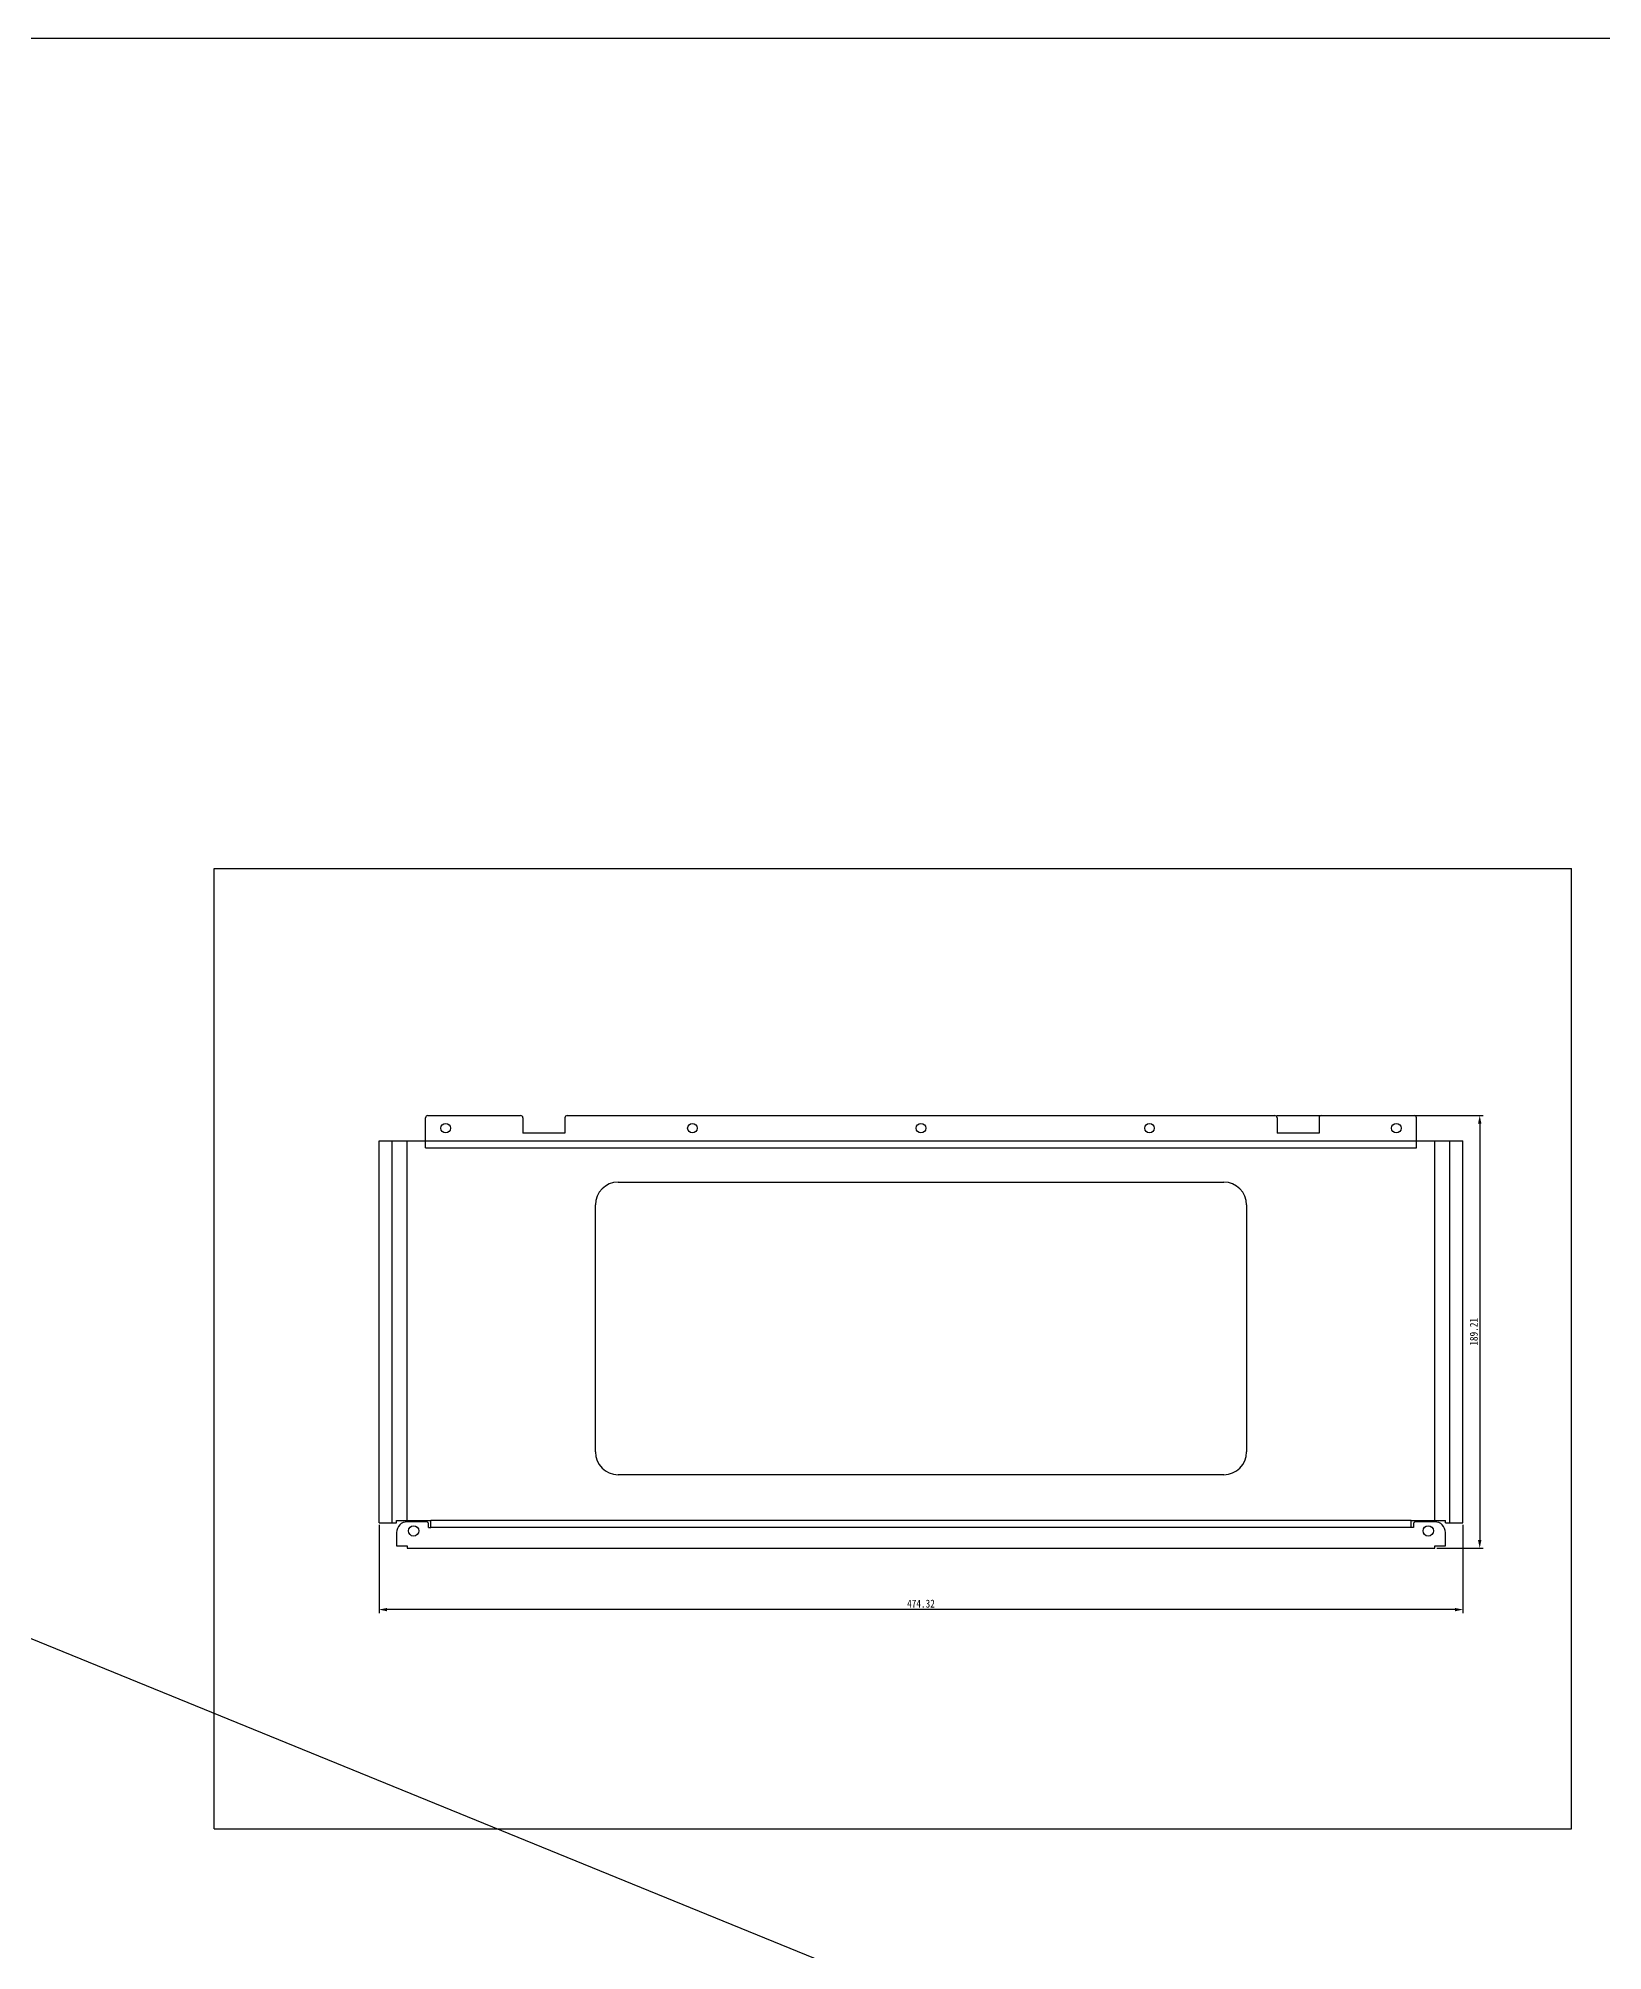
# Model space of a CAD drawing. Header units: millimetres. Extents: x -177 to 18421, y -5017 to 3255.
# Drawn here: x 5325 to 6010, y -2424 to -1587 of the extents above; entities that cross this region are included whole.
import ezdxf

# ---------------------------------------------------------------- set-up
doc = ezdxf.new("R2010")
doc.units = ezdxf.units.MM
doc.header["$LTSCALE"] = 46.255
doc.header["$PDMODE"] = 3
doc.header["$PDSIZE"] = 8
doc.layers.get('0').update_dxf_attribs({"linetype": 'CONTINUOUS'})
doc.layers.get('Defpoints').update_dxf_attribs({"linetype": 'CONTINUOUS'})
doc.layers.add('02___PRT_ALL_AXES', color=7, linetype='CONTINUOUS')
doc.styles.get("Standard").update_dxf_attribs({"font": 'txt', "width": 0.85})
doc.dimstyles.new('DIMSTYLE_1', dxfattribs={"dimtxt": 3.5, "dimasz": 3.5, "dimexe": 1.5, "dimexo": 1, "dimgap": 0.875, "dimtad": 1, "dimdsep": 46, "dimtxsty": 'Standard', "dimblk": '_FILLED', "dimcen": 0.09, "dimadec": 0, "dimazin": 0, "dimtp": 0.01, "dimtm": 0.01, "dimtfac": 1, "dimtofl": 0, "dimtmove": 0, "dimatfit": 3, "dimldrblk": '_FILLED', "dimfxl": 0, "dimtolj": 1, "dimarcsym": 0})

# ---------------------------------------------------------------- blocks, each defined once
blk = doc.blocks.new('_FILLED')
at = {"color": 0, "linetype": 'ByBlock'}
blk.add_solid([(0, 0), (-1, 0.21), (-1, -0.21)], dxfattribs=at)
blk = doc.blocks.new('*D92')
at = {"color": 0, "linetype": 'Continuous', "lineweight": -2, "transparency": 16777216}
for p, q in [((5474.36, -2237.77), (5474.36, -2276.29)), ((5948.69, -2237.77), (5948.69, -2276.29)), ((5945.19, -2274.79), (5477.86, -2274.79))]:
    blk.add_line(p, q, dxfattribs=at)
at = {"layer": 'Defpoints', "color": 0, "linetype": 'Continuous', "transparency": 16777216}
for p in [(5474.36, -2236.77), (5948.69, -2236.77), (5474.36, -2274.79)]:
    blk.add_point(p, dxfattribs=at)
at = {"color": 0, "linetype": 'Continuous', "lineweight": -2, "transparency": 16777216, "xscale": 3.5, "yscale": 3.5, "zscale": 3.5, "rotation": 180}
blk.add_blockref('_FILLED', (5474.36, -2274.79), dxfattribs=at)
at = {"color": 0, "linetype": 'Continuous', "lineweight": -2, "transparency": 16777216, "xscale": 3.5, "yscale": 3.5, "zscale": 3.5}
blk.add_blockref('_FILLED', (5948.69, -2274.79), dxfattribs=at)
at = {"color": 0, "linetype": 'Continuous', "transparency": 16777216, "insert": (5711.52, -2270.42), "char_height": 3.5, "width": 25.5, "attachment_point": 2}
blk.add_mtext('\\A1;474.32', dxfattribs=at)
blk = doc.blocks.new('*D93')
at = {"color": 0, "linetype": 'Continuous', "lineweight": -2, "transparency": 16777216}
for p, q in [((5867.32, -2058.67), (5957.53, -2058.67)), ((5956.03, -2062.17), (5956.03, -2244.38)), ((5937.32, -2247.88), (5957.53, -2247.88))]:
    blk.add_line(p, q, dxfattribs=at)
at = {"layer": 'Defpoints', "color": 0, "linetype": 'Continuous', "transparency": 16777216}
for p in [(5866.32, -2058.67), (5936.32, -2247.88), (5956.03, -2247.88)]:
    blk.add_point(p, dxfattribs=at)
at = {"color": 0, "linetype": 'Continuous', "lineweight": -2, "transparency": 16777216, "xscale": 3.5, "yscale": 3.5, "zscale": 3.5}
for p, rotation in [((5956.03, -2058.67), 90), ((5956.03, -2247.88), 270)]:
    blk.add_blockref('_FILLED', p, dxfattribs=dict(at, rotation=rotation))
at = {"color": 0, "linetype": 'Continuous', "transparency": 16777216, "insert": (5951.66, -2153.27), "char_height": 3.5, "width": 25.5, "attachment_point": 2, "rotation": 90}
blk.add_mtext('\\A1;189.21', dxfattribs=at)

msp = doc.modelspace()

# ---------------------------------------------------------------- linework, layer by layer
msp.add_line((3604.224, -1587.394), (12020.537, -5017.418))
at = {"color": 7, "linetype": 'Continuous'}
for p, q in [((5402.235, -2370.661), (5402.235, -1950.661)), ((5402.235, -1950.661), (5996.235, -1950.661)), ((5996.235, -2370.661), (5996.235, -1950.661)), ((5402.235, -2370.661), (5996.235, -2370.661))]:
    msp.add_line(p, q, dxfattribs=at)
at = {"color": 3, "linetype": 'Continuous'}
for p, q in [((5494.724, -2069.669), (5494.724, -2059.669)), ((5495.724, -2058.669), (5536.324, -2058.669)), ((5537.324, -2059.669), (5537.324, -2066.369)), ((5555.724, -2066.369), (5537.324, -2066.369)), ((5555.724, -2059.669), (5555.724, -2066.369)), ((5556.724, -2058.669), (5866.324, -2058.669)), ((5867.324, -2059.669), (5867.324, -2066.369)), ((5885.724, -2066.369), (5867.324, -2066.369)), ((5885.724, -2059.669), (5885.724, -2066.369)), ((5886.724, -2058.669), (5927.324, -2058.669)), ((5928.324, -2069.669), (5928.324, -2059.669)), ((5474.364, -2236.775), (5474.364, -2069.775)), ((5474.364, -2069.775), (5480.162, -2069.775)), ((5486.724, -2069.775), (5494.724, -2069.775)), ((5928.324, -2069.775), (5936.324, -2069.775)), ((5942.886, -2069.775), (5948.685, -2069.775)), ((5948.685, -2236.775), (5948.685, -2069.775)), ((5579.024, -2087.775), (5844.024, -2087.775)), ((5569.024, -2205.775), (5569.024, -2097.775)), ((5854.024, -2097.775), (5854.024, -2205.775)), ((5844.024, -2215.775), (5579.024, -2215.775)), ((5474.364, -2236.775), (5480.162, -2236.775)), ((5482.024, -2241.081), (5482.024, -2246.881)), ((5486.724, -2235.775), (5497.024, -2235.775)), ((5495.024, -2236.381), (5486.724, -2236.381)), ((5496.024, -2238.881), (5496.024, -2237.381)), ((5496.024, -2238.881), (5497.024, -2238.881)), ((5926.024, -2235.775), (5936.324, -2235.775)), ((5927.024, -2238.881), (5926.024, -2238.881)), ((5927.024, -2237.381), (5927.024, -2238.881)), ((5936.324, -2236.381), (5928.024, -2236.381)), ((5941.024, -2246.881), (5941.024, -2241.081)), ((5942.886, -2236.775), (5948.685, -2236.775)), ((5482.024, -2246.881), (5486.724, -2246.881)), ((5486.724, -2246.881), (5486.724, -2247.881)), ((5486.724, -2247.881), (5936.324, -2247.881)), ((5936.324, -2246.881), (5941.024, -2246.881)), ((5936.324, -2247.881), (5936.324, -2246.881))]:
    msp.add_line(p, q, dxfattribs=at)
msp.add_lwpolyline([(3604.224, -1587.394), (12020.537, -1587.394), (12020.537, -5017.418), (3604.224, -5017.418)], close=True)
msp.add_lwpolyline([(3604.224, -1587.394), (12020.537, -1587.394), (12020.537, -5017.418), (3604.224, -5017.418)], close=True)
for centre, radius, start, end in [((5495.724, -2059.669), 1, 90, 180), ((5536.324, -2059.669), 1, 0, 90), ((5556.724, -2059.669), 1, 90, 180), ((5866.324, -2059.669), 1, 0, 90), ((5886.724, -2059.669), 1, 90, 180), ((5927.324, -2059.669), 1, 0, 90), ((5579.024, -2097.775), 10, 90, 180), ((5844.024, -2097.775), 10, 0, 90), ((5579.024, -2205.775), 10, 180, 270), ((5844.024, -2205.775), 10, 270, 0), ((5486.724, -2241.081), 4.7, 90, 180), ((5495.024, -2237.381), 1, 0, 90), ((5928.024, -2237.381), 1, 90, 180), ((5936.324, -2241.081), 4.7, 0, 90)]:
    msp.add_arc(centre, radius, start, end, dxfattribs=at)
at = {"layer": '02___PRT_ALL_AXES', "color": 3, "linetype": 'Continuous'}
for p, q in [((5480.162, -2236.775), (5480.162, -2069.775)), ((5480.162, -2069.775), (5486.724, -2069.775)), ((5486.724, -2235.775), (5486.724, -2069.775)), ((5494.724, -2072.775), (5494.724, -2069.669)), ((5494.724, -2069.669), (5928.324, -2069.669)), ((5494.724, -2072.775), (5928.324, -2072.775)), ((5928.324, -2072.775), (5928.324, -2069.669)), ((5936.324, -2069.775), (5942.886, -2069.775)), ((5936.324, -2235.775), (5936.324, -2069.775)), ((5942.886, -2236.775), (5942.886, -2069.775)), ((5480.162, -2236.775), (5481.987, -2236.775)), ((5481.987, -2236.775), (5481.987, -2235.775)), ((5481.987, -2235.775), (5486.724, -2235.775)), ((5497.024, -2238.881), (5497.024, -2235.775)), ((5926.024, -2235.775), (5497.024, -2235.775)), ((5926.024, -2238.881), (5497.024, -2238.881)), ((5926.024, -2238.881), (5926.024, -2235.775)), ((5936.324, -2235.775), (5941.062, -2235.775)), ((5941.062, -2236.775), (5941.062, -2235.775)), ((5941.062, -2236.775), (5942.886, -2236.775))]:
    msp.add_line(p, q, dxfattribs=at)
for centre, radius in [((5503.524, -2064.169), 2.1), ((5611.524, -2064.169), 2.1), ((5711.524, -2064.169), 2.1), ((5811.524, -2064.169), 2.1), ((5919.524, -2064.169), 2.1), ((5489.524, -2240.381), 2.25), ((5933.524, -2240.381), 2.25)]:
    msp.add_circle(centre, radius, dxfattribs=at)

# ---------------------------------------------------------------- dimensions: what is measured, and where the dimension line sits
at = {"color": 2, "linetype": 'Continuous'}
for base, p1, p2, angle, text, picture, middle in [((5956.031, -2247.881), (5866.324, -2058.669), (5936.324, -2247.881), 270, '189.21', '*D93', (5956.031, -2153.275)), ((5474.364, -2274.794), (5948.685, -2236.775), (5474.364, -2236.775), 180, '474.32', '*D92', (5711.524, -2274.794))]:
    dim = msp.add_linear_dim(base=base, p1=p1, p2=p2, angle=angle, text=text, dimstyle='DIMSTYLE_1', dxfattribs=at)
    dim.commit()
    dim.dimension.update_dxf_attribs({"geometry": picture, "text_midpoint": middle, "dimtype": 160})

doc.saveas('drawing.dxf')
